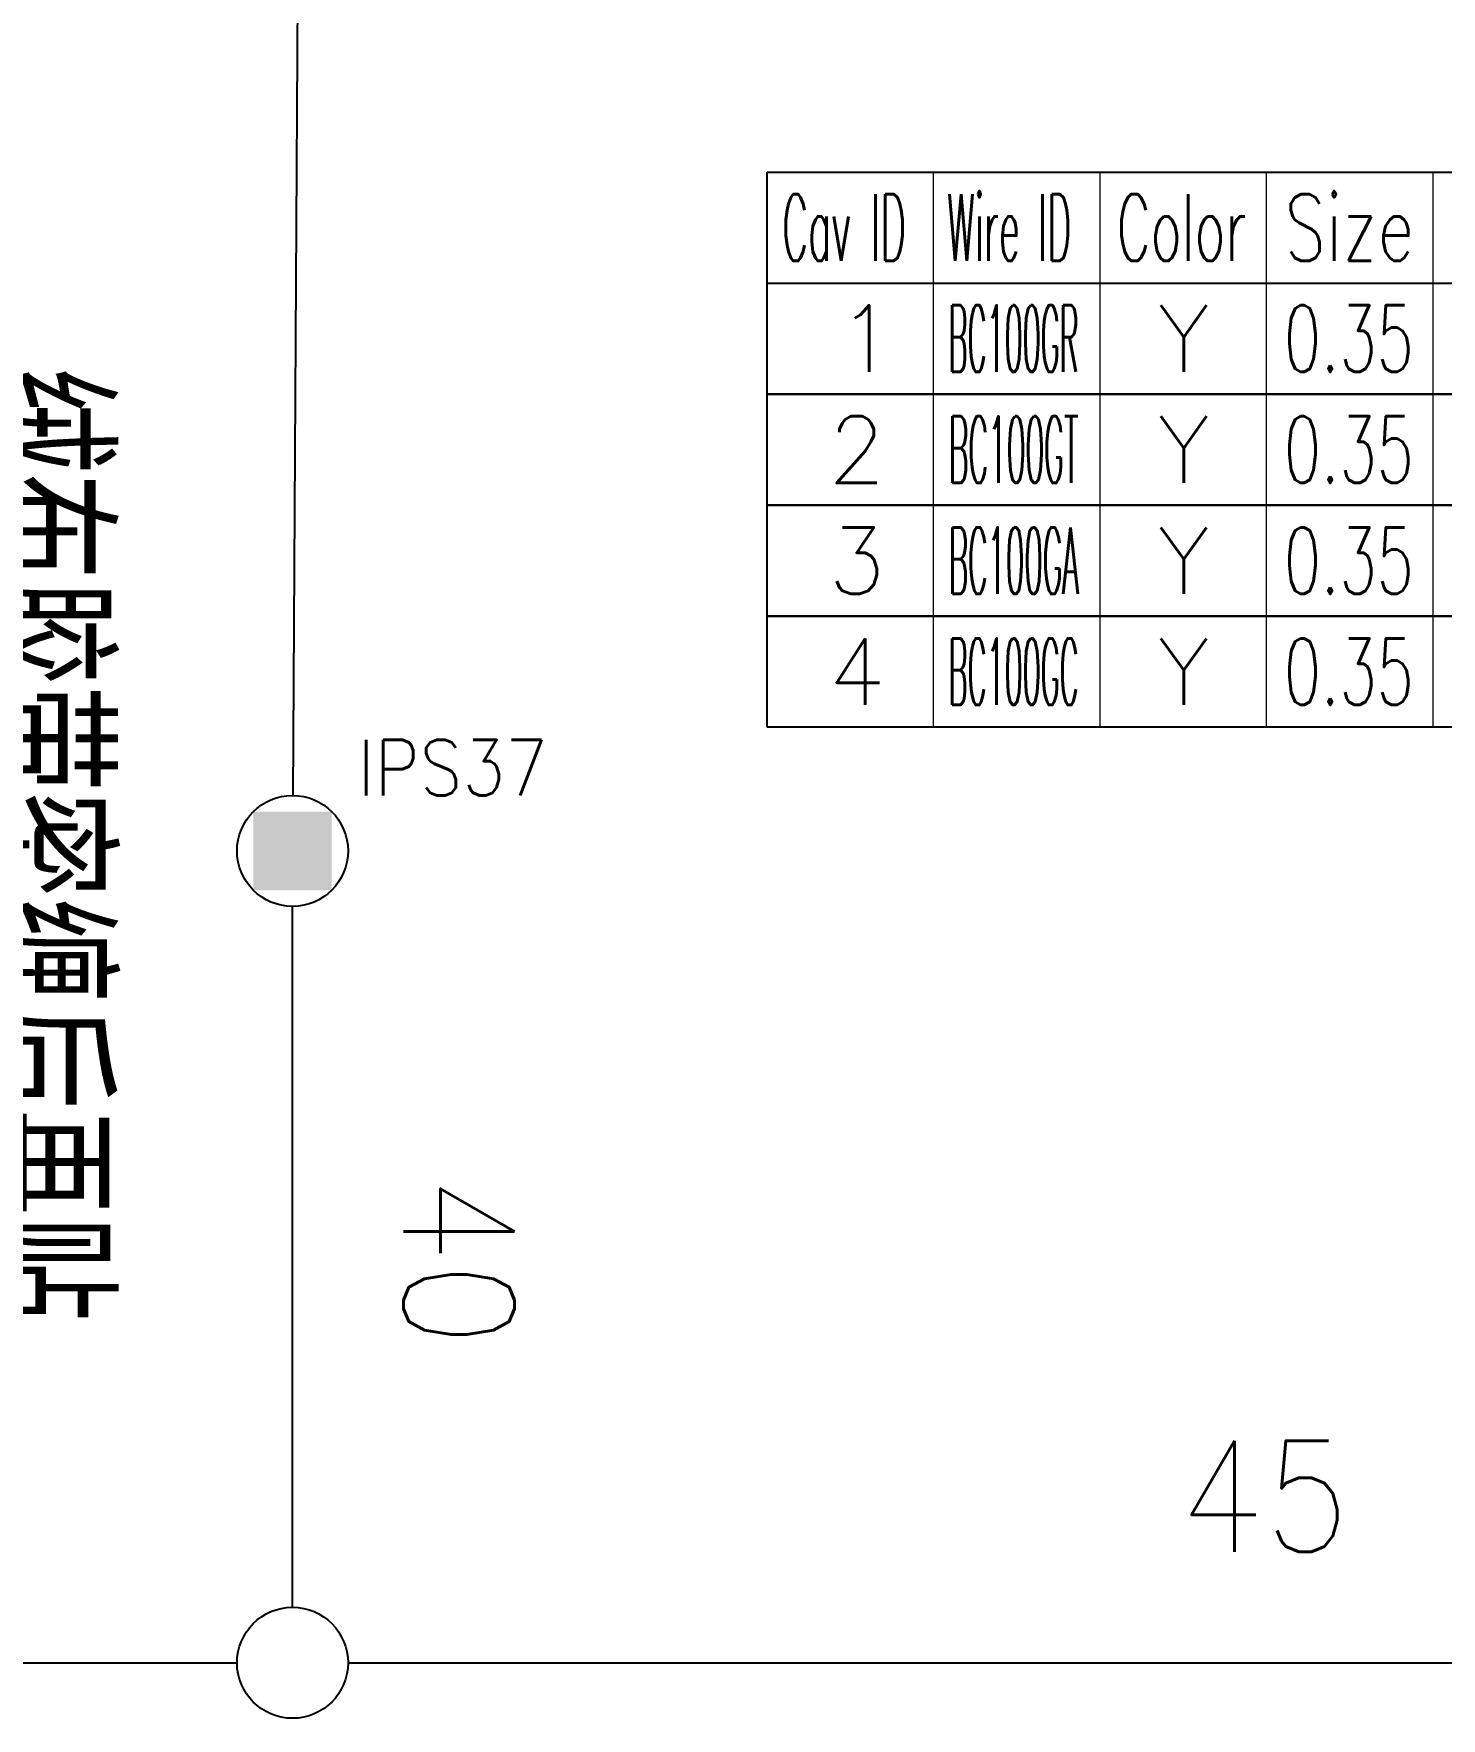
# Model space of a CAD drawing. Header units: inches. Extents: x 47316 to 59086, y 3141 to 11743.
# Drawn here: x 52960.1 to 53023.5, y 8382.7 to 8458.5 of the extents above; entities that cross this region are included whole.
import ezdxf

# ---------------------------------------------------------------- set-up
doc = ezdxf.new("R2010")
doc.units = ezdxf.units.IN
doc.header["$MEASUREMENT"] = 0
doc.styles.add('MtX_FangSong_GB2312', font='')
doc.styles.get("Standard").update_dxf_attribs({"font": ''})
doc.styles.get('MtX_FangSong_GB2312').set_extended_font_data('FangSong_GB2312')
doc.styles.get('Standard').set_extended_font_data('SimSun')
doc.linetypes.add('_VH_FOAM_COVERING_2', pattern='A,0.0001,[31,VeSys.shx,S=0.1,R=0,X=0,Y=0],-0.4,[31,VeSys.shx,S=0.1,R=180,X=0,Y=0],-0.0001', length=0.4002)
doc.linetypes.add('_VH_OTCON', pattern='A,0.0001,[7,VeSys.shx,S=0.1,R=0,X=0,Y=0],-0.4,[7,VeSys.shx,S=0.1,R=0,X=0,Y=0],-0.4,["X",Standard,S=1,R=0,X=-0.5,Y=-0.5],-0.0001,[7,VeSys.shx,S=0.1,R=0,X=0,Y=0],-0.4', length=1.2002)

msp = doc.modelspace()

# ---------------------------------------------------------------- linework, layer by layer
at = {"color": 0, "linetype": '_VH_FOAM_COVERING_2', "lineweight": -2, "ltscale": 5}
for p, q in [((52972.217, 8505.901), (52971.748, 8424.22)), ((52971.734, 8387.656), (52971.734, 8419.22))]:
    msp.add_line(p, q, dxfattribs=at)
at = {"color": 0, "linetype": 'Continuous', "lineweight": -2}
for p, q in [((52993.111, 8452.294), (53075.611, 8452.294)), ((52993.111, 8447.294), (52993.111, 8452.294)), ((52993.111, 8447.294), (53075.611, 8447.294))]:
    msp.add_line(p, q, dxfattribs=at)
at = {"color": 7, "linetype": 'Continuous', "lineweight": 15}
for p, q in [((53000.611, 8447.294), (53000.611, 8452.294)), ((53008.111, 8447.294), (53008.111, 8452.294)), ((53015.611, 8447.294), (53015.611, 8452.294)), ((53023.111, 8447.294), (53023.111, 8452.294))]:
    msp.add_line(p, q, dxfattribs=at)
at = {"color": 102, "linetype": 'Continuous', "lineweight": 15}
for p, q in [((53000.611, 8442.294), (53000.611, 8447.294)), ((53008.111, 8442.294), (53008.111, 8447.294)), ((53015.611, 8442.294), (53015.611, 8447.294)), ((53023.111, 8442.294), (53023.111, 8447.294)), ((53000.611, 8437.294), (53000.611, 8442.294)), ((53008.111, 8437.294), (53008.111, 8442.294)), ((53015.611, 8437.294), (53015.611, 8442.294)), ((53023.111, 8437.294), (53023.111, 8442.294)), ((53000.611, 8432.294), (53000.611, 8437.294)), ((53008.111, 8432.294), (53008.111, 8437.294)), ((53015.611, 8432.294), (53015.611, 8437.294)), ((53023.111, 8432.294), (53023.111, 8437.294)), ((53000.611, 8427.294), (53000.611, 8432.294)), ((53008.111, 8427.294), (53008.111, 8432.294)), ((53015.611, 8427.294), (53015.611, 8432.294)), ((53023.111, 8427.294), (53023.111, 8432.294))]:
    msp.add_line(p, q, dxfattribs=at)
at = {"color": 0, "linetype": '_VH_OTCON', "lineweight": -2, "ltscale": 5}
for p, q in [((52900.137, 8385.156), (52969.234, 8385.156)), ((52974.234, 8385.156), (53056.365, 8385.156))]:
    msp.add_line(p, q, dxfattribs=at)
at = {"color": 0, "linetype": 'Continuous', "lineweight": -2}
for points in [[(52993.111, 8442.294), (52993.111, 8447.294), (53075.611, 8447.294), (53075.611, 8442.294)], [(52993.111, 8437.294), (52993.111, 8442.294), (53075.611, 8442.294), (53075.611, 8437.294)], [(52993.111, 8432.294), (52993.111, 8437.294), (53075.611, 8437.294), (53075.611, 8432.294)], [(52993.111, 8427.294), (52993.111, 8432.294), (53075.611, 8432.294), (53075.611, 8427.294)]]:
    msp.add_lwpolyline(points, close=True, dxfattribs=at)
for centre in [(52971.734, 8421.72), (52971.734, 8385.156)]:
    msp.add_circle(centre, 2.5, dxfattribs=at)
at = {"color": 0, "linetype": 'Continuous', "lineweight": -2, "extrusion": (0, 0, -1)}
msp.add_solid([(-52969.966, 8423.488), (-52969.966, 8419.953), (-52973.502, 8423.488), (-52973.502, 8419.953)], dxfattribs=at)

# ---------------------------------------------------------------- texts
at = {"color": 0, "lineweight": -2, "style": 'MtX_FangSong_GB2312', "width": 0.7}
msp.add_text('绒布胶带密缠后再贴', height=5, rotation=270, dxfattribs=at).set_placement((52958.175, 8443.494))
at = {"color": 7, "linetype": 'Continuous', "lineweight": 15, "char_height": 3, "attachment_point": 1}
for s, insert, width in [('\\Fromans.shx;\\W0.4292452830;\\T1.0000000000;\\o\\lCav ID', (52993.795, 8451.294), 6.5), ('\\Fromans.shx;\\W0.4026548673;\\T1.0000000000;\\o\\lWire ID', (53001.226, 8451.294), 6.5), ('\\Fromans.shx;\\W0.5687500000;\\T1.0000000000;\\o\\lColor', (53008.855, 8451.294), 6.5), ('\\Fromans.shx;\\W0.7222222222;\\T1.0000000000;\\o\\lSize', (53016.421, 8451.294), 6.5), ('\\Fromans.shx;\\W1.0000000000;\\T1.0000000000;\\o\\l1', (52996.29, 8446.294), 2.85714), ('\\Fromans.shx;\\W1.0000000000;\\T1.0000000000;\\o\\l2', (52995.861, 8441.294), 2.85714), ('\\Fromans.shx;\\W1.0000000000;\\T1.0000000000;\\o\\l3', (52995.861, 8436.294), 2.85714), ('\\Fromans.shx;\\W1.0000000000;\\T1.0000000000;\\o\\l4', (52995.861, 8431.294), 2.85714)]:
    msp.add_mtext(s, dxfattribs=dict(at, insert=insert, width=width))
at = {"color": 21, "linetype": 'Continuous', "lineweight": 15, "attachment_point": 1}
for s, insert, char_height, width in [('\\Fromans.shx;\\W0.3159722222;\\T1.0000000000;\\o\\lBC100GR', (53001.292, 8446.294), 3, 6.5), ('\\Fromans.shx;\\W0.6500000000;\\T1.0000000000;\\o\\l0.35', (53016.39, 8446.294), 3, 6.5), ('\\Fromans.shx;\\W0.3273381295;\\T1.0000000000;\\o\\lBC100GT', (53001.298, 8441.294), 3, 6.5), ('\\Fromans.shx;\\W0.6500000000;\\T1.0000000000;\\o\\l0.35', (53016.39, 8441.294), 3, 6.5), ('\\Fromans.shx;\\W0.3226950355;\\T1.0000000000;\\o\\lBC100GA', (53001.296, 8436.294), 3, 6.5), ('\\Fromans.shx;\\W0.6500000000;\\T1.0000000000;\\o\\l0.35', (53016.39, 8436.294), 3, 6.5), ('\\Fromans.shx;\\W0.3159722222;\\T1.0000000000;\\o\\lBC100GC', (53001.292, 8431.294), 3, 6.5), ('\\Fromans.shx;\\W0.6500000000;\\T1.0000000000;\\o\\l0.35', (53016.39, 8431.294), 3, 6.5), ('\\Fromans.shx;\\W0.9000000000;\\T1.0000000000;\\o\\lIPS37', (52974.662, 8426.72), 2.5, 9.53571)]:
    msp.add_mtext(s, dxfattribs=dict(at, insert=insert, char_height=char_height, width=width))
at = {"color": 140, "linetype": 'Continuous', "lineweight": 15, "char_height": 3, "width": 2.57143, "attachment_point": 1}
for insert in [(53010.718, 8446.294), (53010.718, 8441.294), (53010.718, 8436.294), (53010.718, 8431.294)]:
    msp.add_mtext('\\Fromans.shx;\\W1.0000000000;\\T1.0000000000;\\o\\lY', dxfattribs=dict(at, insert=insert))
at = {"color": 7, "linetype": '_VH_FOAM_COVERING_2', "lineweight": 18, "ltscale": 5, "insert": (52981.734, 8407.081), "char_height": 5, "width": 8.57143, "attachment_point": 1, "rotation": 270}
msp.add_mtext('\\Fromans.shx;\\W0.9000000000;\\T1.0000000000;\\o\\l40', dxfattribs=at)
at = {"color": 7, "linetype": '_VH_OTCON', "lineweight": 18, "ltscale": 5, "insert": (53011.656, 8395.156), "char_height": 5, "width": 8.57143, "attachment_point": 1}
msp.add_mtext('\\Fromans.shx;\\W0.9000000000;\\T1.0000000000;\\o\\l45', dxfattribs=at)

doc.saveas('drawing.dxf')
